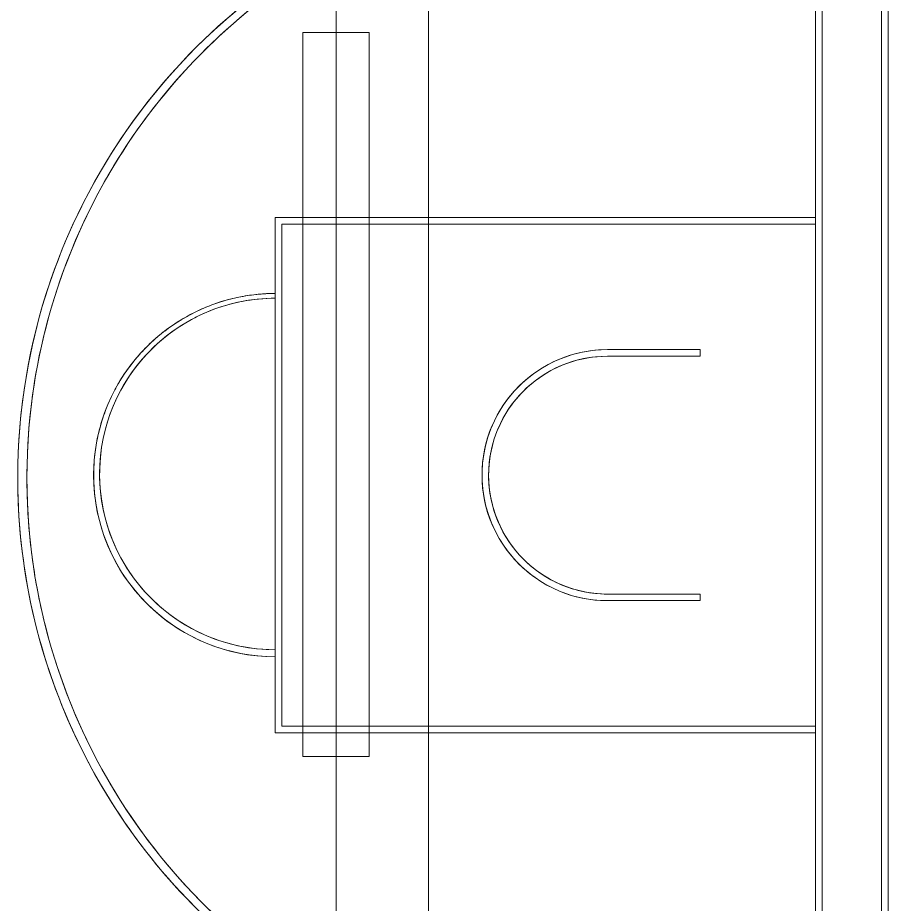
# Model space of a CAD drawing. Header units: millimetres. Extents: x -1113 to 415037, y -3642 to 354837.
# Drawn here: x 206823 to 213412, y 16155 to 22865 of the extents above; entities that cross this region are included whole.
import ezdxf

# ---------------------------------------------------------------- set-up
doc = ezdxf.new("R2010")
doc.units = ezdxf.units.MM
doc.layers.add('A-FLOR', color=7, linetype='Continuous', lineweight=9)
doc.layers.add('Оси', color=7, linetype='Continuous', lineweight=9)

msp = doc.modelspace()

# ---------------------------------------------------------------- linework, layer by layer
at = {"layer": 'A-FLOR'}
for p, q in [((213412.1, 24981.3), (213412.1, 13824.4)), ((213362.1, 13874.4), (213362.1, 24931.3)), ((212862.1, 24431.3), (212862.1, 14374.4)), ((212912.1, 24481.3), (212912.1, 14324.4)), ((208982.1, 21304.8), (208982.1, 22752.2)), ((208982.1, 22752.2), (209482.1, 22752.2)), ((209482.1, 22752.2), (209482.1, 17272.2)), ((208772.4, 21352.8), (212862.1, 21352.8)), ((208772.4, 21352.8), (208772.4, 17452.8)), ((212862.1, 21302.8), (208822.4, 21302.8)), ((208822.4, 21302.8), (208822.4, 17502.8)), ((208982.1, 17502.8), (208982.1, 21302.8)), ((211287.1, 20352.8), (211987.1, 20352.8)), ((211987.1, 20352.8), (211987.1, 20302.8)), ((211987.1, 20302.8), (211287.1, 20302.8)), ((211287.1, 18502.8), (211987.1, 18502.8)), ((211987.1, 18452.8), (211287.1, 18452.8)), ((211987.1, 18502.8), (211987.1, 18452.8)), ((212862.1, 17452.8), (208772.4, 17452.8)), ((208822.4, 17502.8), (212862.1, 17502.8)), ((208982.1, 17272.2), (208982.1, 17500.9)), ((209482.1, 17272.2), (208982.1, 17272.2))]:
    msp.add_line(p, q, dxfattribs=at)
for centre, radius, start, end in [((211427.1, 19382.8), 4604.2, 105.81331, 254.18669), ((211456.6, 19382.8), 4564.4, 106.34112, 253.65888), ((211427.1, 19382.8), 4604.2, 111.74825, 141.42292), ((211456.6, 19382.8), 4564.4, 124.38003, 151.43839), ((211427.1, 19382.8), 4604.2, 141.42292, 171.0976), ((211456.6, 19382.8), 4564.4, 151.43839, 181.50324), ((208772.4, 19402.8), 1375, 90, 270), ((208772.4, 19411.7), 1330, 90, 270), ((208772.4, 19411.7), 1330, 90, 111.81818), ((208772.4, 19402.8), 1375, 100.90909, 106.36364), ((208772.4, 19402.8), 1375, 95.45455, 100.90909), ((208772.4, 19402.8), 1375, 90, 95.45455), ((208772.4, 19402.8), 1375, 111.81818, 117.27273), ((208772.4, 19402.8), 1375, 106.36364, 111.81818), ((208772.4, 19402.8), 1375, 117.27273, 122.72727), ((208772.4, 19411.7), 1330, 111.81818, 117.27273), ((208772.4, 19411.7), 1330, 117.27273, 160.90909), ((208772.4, 19402.8), 1375, 122.72727, 128.18182), ((208772.4, 19402.8), 1375, 128.18182, 133.63636), ((208772.4, 19402.8), 1375, 133.63636, 139.09091), ((211287.1, 19402.8), 950, 90, 270), ((211287.1, 19402.8), 950, 90, 154.28571), ((208772.4, 19402.8), 1375, 139.09091, 144.54545), ((211287.1, 19402.8), 900, 90, 270), ((211287.1, 19402.8), 900, 90, 130), ((208772.4, 19402.8), 1375, 144.54545, 150), ((211427.1, 19382.8), 4604.2, 171.0976, 197.80481), ((208772.4, 19402.8), 1375, 150, 155.45455), ((211287.1, 19402.8), 900, 130, 143.33333), ((208772.4, 19402.8), 1375, 155.45455, 160.90909), ((211287.1, 19402.8), 900, 143.33333, 203.33333), ((208772.4, 19402.8), 1375, 160.90909, 166.36364), ((208772.4, 19411.7), 1330, 160.90909, 215.45455), ((211287.1, 19402.8), 950, 154.28571, 218.57143), ((208772.4, 19402.8), 1375, 166.36364, 171.81818), ((208772.4, 19402.8), 1375, 171.81818, 226.36364), ((211456.6, 19382.8), 4564.4, 181.50324, 187.51621), ((211287.1, 19402.8), 900, 203.33333, 263.33333), ((211287.1, 19402.8), 950, 218.57143, 270), ((211456.6, 19382.8), 4564.4, 187.51621, 193.52918), ((208772.4, 19411.7), 1330, 215.45455, 226.36364), ((211287.1, 19402.8), 900, 263.33333, 270), ((208772.4, 19402.8), 1375, 226.36364, 270), ((208772.4, 19411.7), 1330, 226.36364, 237.27273), ((211456.6, 19382.8), 4564.4, 193.52918, 223.59403), ((208772.4, 19411.7), 1330, 237.27273, 270), ((211427.1, 19382.8), 4604.2, 197.80481, 224.51201), ((211456.6, 19382.8), 4564.4, 223.59403, 250.6524)]:
    msp.add_arc(centre, radius, start, end, dxfattribs=at)
at = {"layer": 'Оси'}
for points in [[(209232.1, -1906.3), (209232.1, 3093.7), (209232.1, 22398.1), (209232.1, 27398.1)], [(210435.3, -1906.3), (210435.3, -1202.4), (209932.1, -636.3), (209932.1, 4363.7), (209932.1, 22398.1), (209932.1, 27398.1)]]:
    msp.add_lwpolyline(points, dxfattribs=at)

doc.saveas('drawing.dxf')
